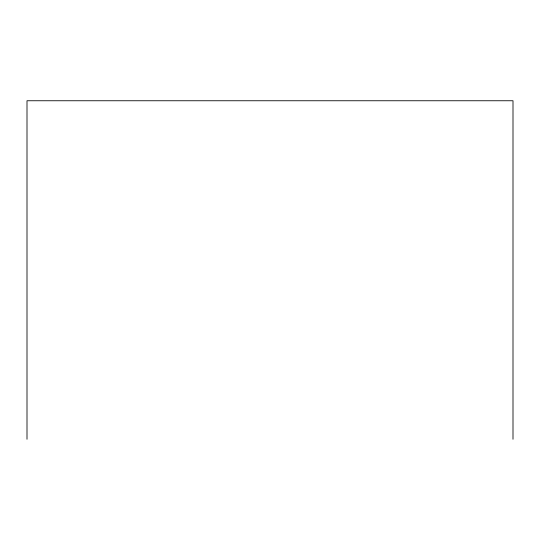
<?xml version="1.0" encoding="UTF-8"?>
<svg xmlns="http://www.w3.org/2000/svg" width="540" height="540" viewBox="0 0 540 540"><rect width="100%" height="100%" fill="white"/><g stroke="black" fill="none" stroke-linecap="round" stroke-linejoin="round"><path stroke-width="0.81" d="M513 439.25L513 100.751L27 100.751L27 439.25"/></g></svg>
